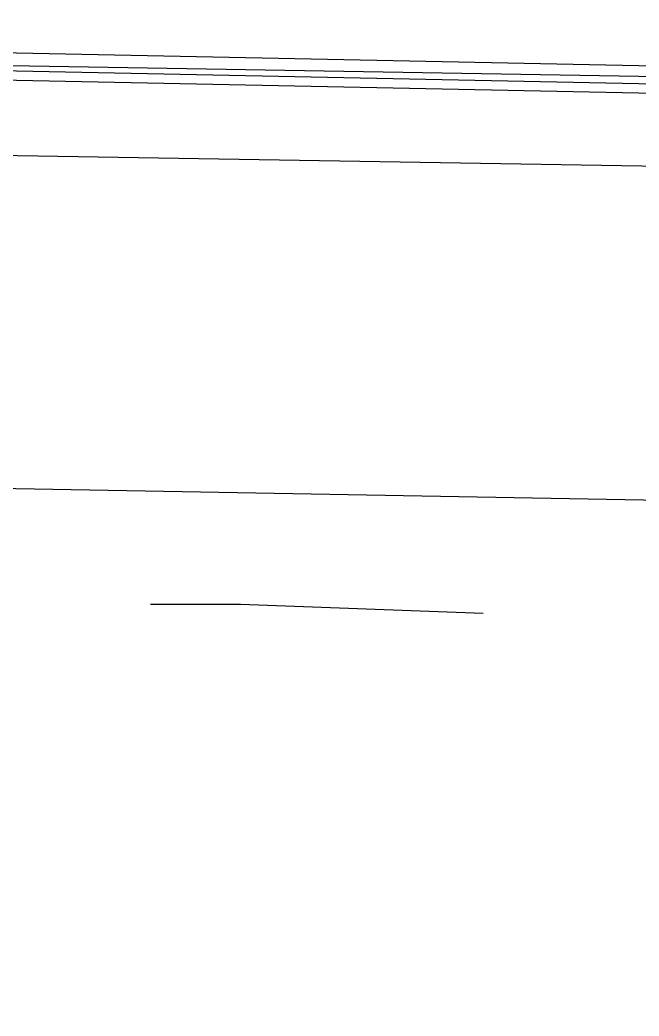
# Model space of a CAD drawing. Header units: feet. Extents: x -84 to 198, y -22 to 181.
# Drawn here: x 90.14 to 91.058, y 152.661 to 154.138 of the extents above; entities that cross this region are included whole.
import ezdxf

# ---------------------------------------------------------------- set-up
doc = ezdxf.new("R2010")
doc.units = ezdxf.units.FT
doc.layers.add('A-AREA-UNIDAD', color=30, linetype='CONTINUOUS')
doc.layers.add('A-LINEA', color=7, linetype='CONTINUOUS')

msp = doc.modelspace()

# ---------------------------------------------------------------- linework, layer by layer
at = {"layer": 'A-AREA-UNIDAD'}
msp.add_lwpolyline([(134, 143.5378), (130.912, 144.9422), (130.4, 144.9422), (130.208, 145.2622), (127.168, 146.4889), (126.672, 146.4889), (126.64, 146.7022), (123.52, 147.8578), (122.88, 147.8933), (122.848, 148.0889), (115.808, 150.2578), (115.2, 150.2578), (115.168, 150.4178), (111.328, 151.2178), (111.28, 151.3778), (104, 152.7289), (99.072, 153.3689), (92.192, 153.9022), (87.92, 153.9733)], dxfattribs=at)
at = {"layer": 'A-LINEA'}
msp.add_line((91.52, 153.4178), (87.8133, 153.4844), dxfattribs=at)
msp.add_line((91.52, 153.4178), (87.8133, 153.4844), dxfattribs=at)
for points in [[(91.64, 154.0578), (87.7067, 154.1378), (87.7067, 154.1111), (91.64, 154.0444), (91.6533, 154.0444), (91.6533, 154.0578), (91.64, 154.0578)], [(91.64, 154.0578), (87.7067, 154.1378), (87.7067, 154.1111), (91.64, 154.0444), (91.6533, 154.0444), (91.6533, 154.0578), (91.64, 154.0578)], [(91.6533, 154.0311), (91.64, 154.0311), (87.7067, 154.1111), (87.7067, 154.0978), (91.64, 154.0178), (91.6533, 154.0178), (91.6533, 154.0311)], [(91.6533, 154.0311), (91.64, 154.0311), (87.7067, 154.1111), (87.7067, 154.0978), (91.64, 154.0178), (91.6533, 154.0178), (91.6533, 154.0311)], [(90.8267, 153.2578), (90.4667, 153.2711), (90.3333, 153.2711)], [(90.8267, 153.2578), (90.4667, 153.2711), (90.3333, 153.2711)]]:
    msp.add_lwpolyline(points, dxfattribs=at)

doc.saveas('drawing.dxf')
